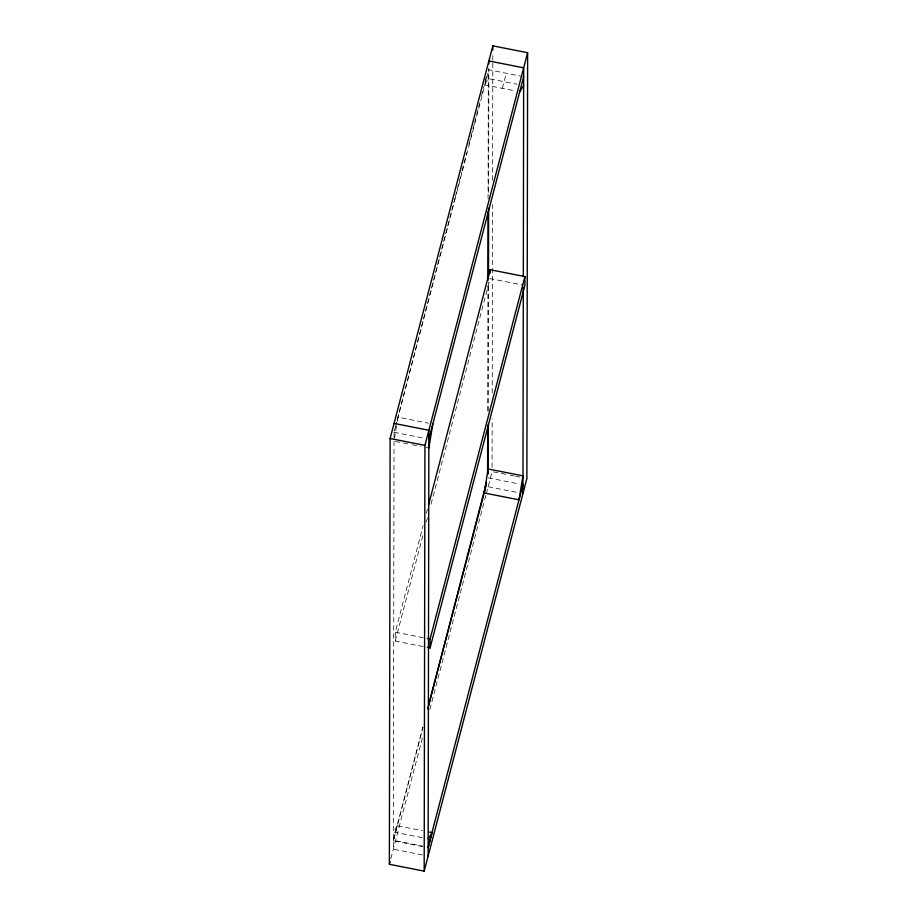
<?xml version="1.0" encoding="UTF-8"?>
<svg xmlns="http://www.w3.org/2000/svg" width="917" height="917" viewBox="0 0 917 917"><rect width="100%" height="100%" fill="white"/><g stroke="black" fill="none" stroke-linecap="round" stroke-linejoin="round"><path stroke-width="0.69" stroke-dasharray="4.58 3.44" d="M394.035 441.146L393.324 849.176L422.565 854.953M394.035 437.352L394.046 431.987M423.104 646.531L395.261 641.04L395.273 632.168L423.138 525.647M487.718 410.942L487.936 284.878M488.085 198.92L488.314 69.715L522.323 76.432M488.257 410.999L488.486 282.413M488.635 192.398L488.853 68.099M492.085 467.326L492.165 418.748M492.211 393.038L492.544 204.445M492.589 180.156L492.796 61.565M492.796 60.132L492.807 54.424M394.493 438.326L397.061 422.817M397.302 421.407L398.001 417.178L428.629 423.218M454.866 198.336L396.923 421.201L488.853 69.818M455.233 196.949L461.709 172.029M462.065 170.654L466.742 152.658M468.908 144.347L474.307 123.577M474.662 122.202L479.706 102.819M481.505 95.895L484.027 86.209M422.577 846.609L393.336 840.843L422.84 727.364M502.31 88.364L506.264 73.257M426.394 513.199L427.482 509.05M395.261 641.04L423.127 534.519M426.382 522.06L427.46 517.91M431.082 504.075L490.068 278.585L523.481 285.176M423.012 726.872L393.336 840.304L422.577 846.082M393.336 840.843L397.279 825.736L422.347 830.687M390.802 858.782L422.989 735.732M429.867 709.449L485.953 495.02M486.319 493.633L492.074 471.613L508.786 474.914M485.013 83.779L488.291 78.587L516.856 84.226M397.279 825.736L393.347 831.971L422.588 837.737M484.382 84.823L515.698 91.001M394.046 432.285L424.686 438.326M395.422 441.421L410.736 444.447M412.134 444.722L420.49 446.373M426.061 447.473L428.847 448.023M510.173 475.189L514.357 476.015M515.744 476.29L519.928 477.115M488.142 477.849L518.77 483.901M488.131 486.721L518.758 492.761M395.273 632.168L423.127 637.67M396.568 422.588L394.402 430.898L396.58 422.599M486.526 76.581L484.738 83.447L486.514 76.581"/><path stroke-width="1.38" d="M389.37 864.284L390.115 438.509L492.819 45.85L527.63 52.716L526.885 478.491L424.181 871.15L389.37 864.284L390.092 861.533M424.181 871.15L424.926 445.387L527.63 52.716M428.136 856.042L428.869 430.279L394.058 423.413M427.288 647.356L430.073 647.906L430.084 639.034L524.891 276.579L490.079 269.713L428.56 504.889M487.603 473.974L487.684 425.27M487.947 280.579L488.062 211.816M488.153 474.043L488.234 425.282M488.497 276.693L488.612 208.113M488.864 63.812L488.864 60.958L523.676 67.824L523.32 276.418M490.079 273.518L490.079 269.713M492.807 50.137L492.819 45.85M522.942 493.587L523.298 287.846M524.891 276.579L524.879 285.451L430.073 647.906M428.847 448.023L432.813 424.044M428.594 705.219L486.514 482.422M428.858 439.151L523.664 76.696M427.712 708.887L486.342 484.715M428.147 847.182L522.954 484.715M428.147 847.709L432.09 832.602L429.316 832.051M519.71 91.792L523.653 85.568M428.159 838.837L432.09 832.602M390.115 438.509L424.926 445.387M427.299 638.496L430.084 639.034M488.153 468.977L484.187 492.956L518.999 499.822L522.965 475.854L488.153 468.977"/></g></svg>
